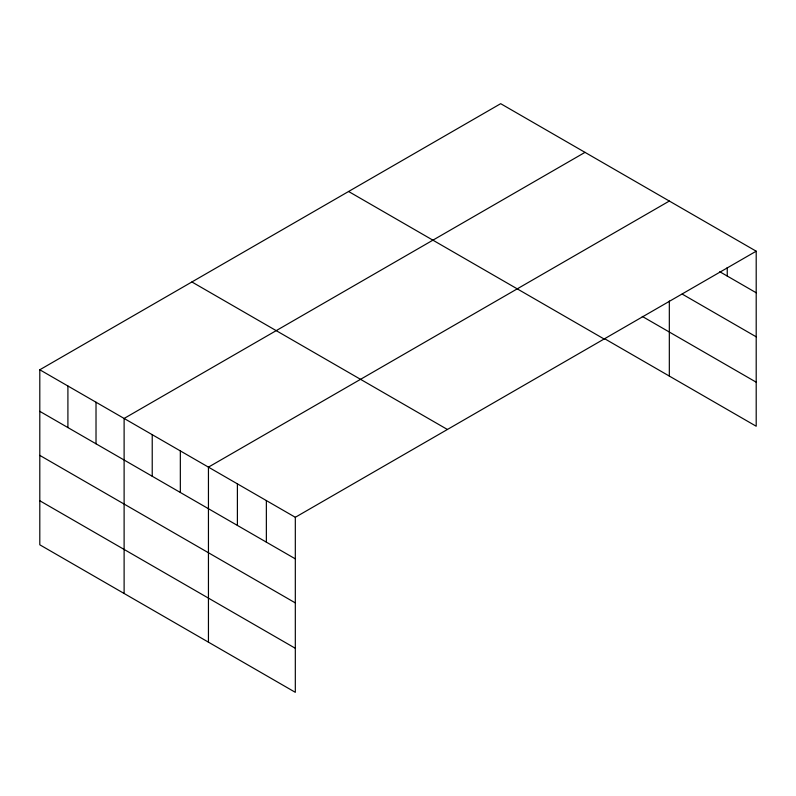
<?xml version="1.0" encoding="UTF-8"?>
<svg xmlns="http://www.w3.org/2000/svg" width="796" height="796" viewBox="0 0 796 796"><rect width="100%" height="100%" fill="white"/><g stroke="black" fill="none" stroke-linecap="round" stroke-linejoin="round"><path stroke-width="1.19" d="M756.2 251.198L295.316 517.291L295.316 692.321L39.8 544.802L39.8 369.772L500.684 103.679L756.2 251.198L756.2 426.228L604.781 338.807M585 152.364L124.116 418.447L124.116 593.478M669.327 201.05L208.443 467.133L208.443 642.163M719.733 271.715L756.2 292.769M682.192 294.082L756.2 336.817M642.263 316.41L756.2 382.189M348.588 191.488L604.104 339.006M191.896 281.963L447.412 429.482M39.8 369.772L295.316 517.291M39.8 411.343L295.316 558.862M39.8 455.382L295.316 602.9M39.8 500.754L295.316 648.282M727.245 267.496L727.245 276.053M669.327 300.988L669.327 376.07M266.361 500.575L266.361 542.136M237.397 483.849L237.397 525.42M180.334 450.904L180.334 492.475M152.225 434.676L152.225 476.247M96.017 402.219L96.017 443.79M67.909 386L67.909 427.561"/></g></svg>
